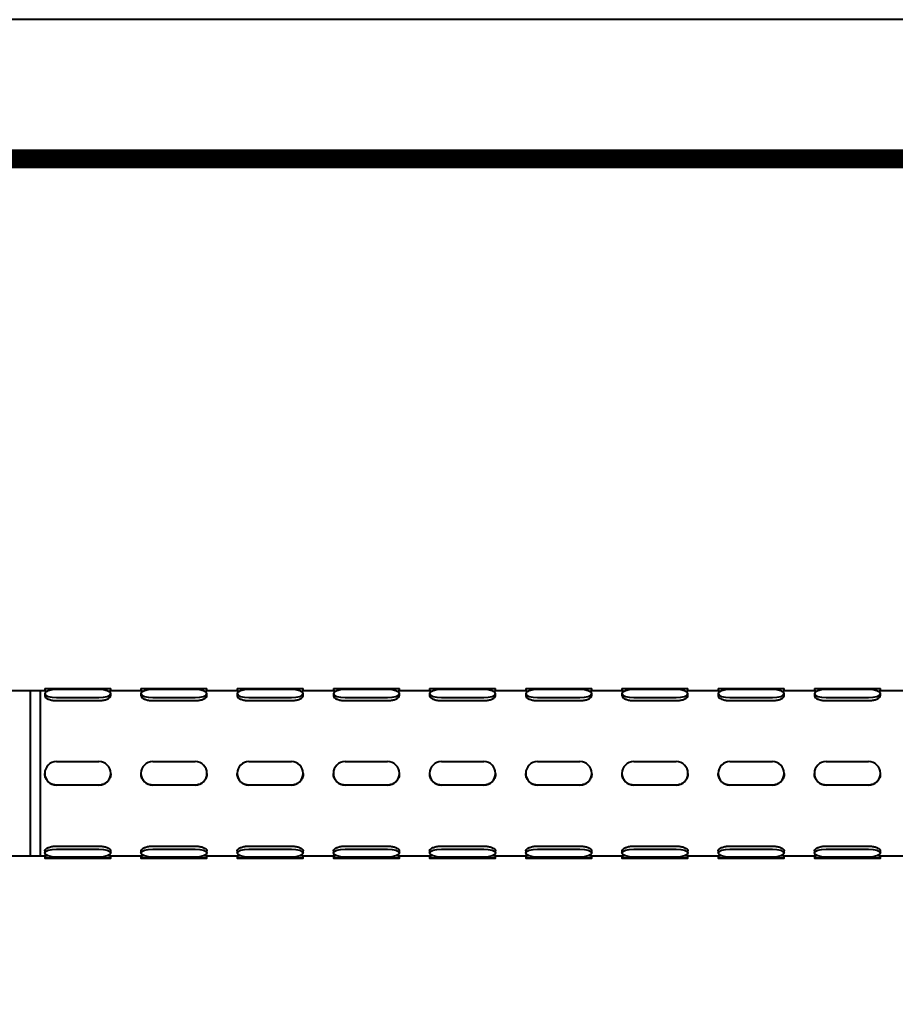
# Model space of a CAD drawing. Extents: x 0 to 2043, y 0 to 1272.
# Drawn here: x 598 to 783.8, y 1065 to 1272 of the extents above; entities that cross this region are included whole.
import ezdxf

# ---------------------------------------------------------------- set-up
doc = ezdxf.new("R2010")
doc.units = 0
doc.header["$LTSCALE"] = 10
doc.header["$MEASUREMENT"] = 0
doc.header["$PDMODE"] = 3
doc.header["$PDSIZE"] = -10
doc.layers.get('0').update_dxf_attribs({"linetype": 'CONTINUOUS'})
doc.layers.get('DEFPOINTS').update_dxf_attribs({"linetype": 'CONTINUOUS'})
doc.styles.add('Daelim Dimension', font='')
doc.styles.get('Daelim Dimension').set_extended_font_data('나눔고딕')
doc.dimstyles.new('DEFAULT', dxfattribs={"dimscale": 2, "dimtxt": 2, "dimasz": 2, "dimexe": 0, "dimexo": 2, "dimgap": 1, "dimtad": 1, "dimdec": 0, "dimzin": 9, "dimdsep": 46, "dimtxsty": 'Daelim Dimension', "dimcen": 0.5, "dimclrd": 5, "dimclre": 5, "dimclrt": 256, "dimadec": 1, "dimazin": 0, "dimtfac": 1, "dimtdec": 0, "dimtix": 1, "dimtmove": 0, "dimatfit": 3, "dimfxl": 1, "dimtolj": 1, "dimtzin": 1, "dimlwd": 9, "dimlwe": 9, "dimarcsym": 0})

# ---------------------------------------------------------------- blocks, each defined once
blk = doc.blocks.new('*D13')
at = {"color": 5, "linetype": 'ByBlock', "lineweight": 9, "ltscale": 0.5, "transparency": 16777216}
for p, q in [((1430.47, 1133.97), (1430.47, 1120.71)), ((1707.92, 1133.97), (1707.92, 1120.71)), ((1434.47, 1120.71), (1703.92, 1120.71))]:
    blk.add_line(p, q, dxfattribs=at)
at = {"color": 5, "lineweight": 9, "transparency": 16777216}
for p, q in [((304.4, 878.45), (304.4, 964.57)), ((308.4, 964.57), (557.4, 964.57)), ((561.4, 882.01), (561.4, 964.57))]:
    blk.add_line(p, q, dxfattribs=at)
at = {"color": 5, "ltscale": 0.5, "transparency": 16777216}
for points in [[(1434.47, 1121.38), (1434.47, 1120.05), (1430.47, 1120.71)], [(1703.92, 1121.38), (1703.92, 1120.05), (1707.92, 1120.71)]]:
    blk.add_solid(points, dxfattribs=at)
at = {"color": 5, "transparency": 16777216}
for points in [[(308.4, 965.24), (308.4, 963.9), (304.4, 964.57)], [(557.4, 965.24), (557.4, 963.9), (561.4, 964.57)]]:
    blk.add_solid(points, dxfattribs=at)
at = {"layer": 'DEFPOINTS', "color": 0, "ltscale": 0.5, "transparency": 16777216}
for p in [(1430.47, 1137.97), (1707.92, 1137.97), (1707.92, 1120.71)]:
    blk.add_point(p, dxfattribs=at)
at = {"layer": 'DEFPOINTS', "color": 0, "transparency": 16777216}
for p in [(561.4, 964.57), (561.4, 878.01), (304.4, 874.45)]:
    blk.add_point(p, dxfattribs=at)
at = {"ltscale": 0.5, "transparency": 16777216, "insert": (1569.19, 1124.99), "char_height": 4, "attachment_point": 5, "style": 'Daelim Dimension'}
blk.add_mtext('\\A1;277.4', dxfattribs=at)
at = {"color": 7, "transparency": 16777216, "insert": (432.9, 977.46), "char_height": 20, "attachment_point": 5, "style": 'Daelim Dimension'}
blk.add_mtext('\\A1;257', dxfattribs=at)

msp = doc.modelspace()

# ---------------------------------------------------------------- linework, layer by layer
at = {"color": 7, "linetype": 'Continuous', "lineweight": 25}
for p, q in [((603.4, 1130.15), (603.4, 1129.64)), ((605.9, 1130.15), (614.9, 1130.15)), ((617.4, 1129.64), (617.4, 1130.15)), ((623.8, 1130.15), (623.8, 1129.64)), ((626.3, 1130.15), (635.3, 1130.15)), ((637.8, 1129.64), (637.8, 1130.15)), ((644.2, 1130.15), (644.2, 1129.64)), ((646.7, 1130.15), (655.7, 1130.15)), ((658.2, 1129.64), (658.2, 1130.15)), ((664.6, 1130.15), (664.6, 1129.64)), ((667.1, 1130.15), (676.1, 1130.15)), ((678.6, 1129.64), (678.6, 1130.15)), ((685, 1130.15), (685, 1129.64)), ((687.5, 1130.15), (696.5, 1130.15)), ((699, 1129.64), (699, 1130.15)), ((705.4, 1130.15), (705.4, 1129.64)), ((707.9, 1130.15), (716.9, 1130.15)), ((719.4, 1129.64), (719.4, 1130.15)), ((725.8, 1130.15), (725.8, 1129.64)), ((728.3, 1130.15), (737.3, 1130.15)), ((739.8, 1129.64), (739.8, 1130.15)), ((746.2, 1130.15), (746.2, 1129.64)), ((748.7, 1130.15), (757.7, 1130.15)), ((760.2, 1129.64), (760.2, 1130.15)), ((766.6, 1130.15), (766.6, 1129.64)), ((769.1, 1130.15), (778.1, 1130.15)), ((780.6, 1129.64), (780.6, 1130.15)), ((600.4, 1129.65), (561.4, 1129.65)), ((602.4, 1129.65), (600.4, 1129.65)), ((600.4, 1094.65), (600.4, 1129.65)), ((603.43, 1129.65), (602.4, 1129.65)), ((602.4, 1129.65), (602.4, 1094.65)), ((603.4, 1129.06), (603.4, 1128.59)), ((614.9, 1129.92), (605.9, 1129.92)), ((605.9, 1128.21), (614.9, 1128.21)), ((623.83, 1129.65), (617.37, 1129.65)), ((617.4, 1128.59), (617.4, 1129.06)), ((623.8, 1129.06), (623.8, 1128.59)), ((635.3, 1129.92), (626.3, 1129.92)), ((626.3, 1128.21), (635.3, 1128.21)), ((644.23, 1129.65), (637.77, 1129.65)), ((637.8, 1128.59), (637.8, 1129.06)), ((644.2, 1129.06), (644.2, 1128.59)), ((655.7, 1129.92), (646.7, 1129.92)), ((646.7, 1128.21), (655.7, 1128.21)), ((664.63, 1129.65), (658.17, 1129.65)), ((658.2, 1128.59), (658.2, 1129.06)), ((664.6, 1129.06), (664.6, 1128.59)), ((676.1, 1129.92), (667.1, 1129.92)), ((667.1, 1128.21), (676.1, 1128.21)), ((685.03, 1129.65), (678.57, 1129.65)), ((678.6, 1128.59), (678.6, 1129.06)), ((685, 1129.06), (685, 1128.59)), ((696.5, 1129.92), (687.5, 1129.92)), ((687.5, 1128.21), (696.5, 1128.21)), ((705.43, 1129.65), (698.97, 1129.65)), ((699, 1128.59), (699, 1129.06)), ((705.4, 1129.06), (705.4, 1128.59)), ((716.9, 1129.92), (707.9, 1129.92)), ((707.9, 1128.21), (716.9, 1128.21)), ((725.83, 1129.65), (719.37, 1129.65)), ((719.4, 1128.59), (719.4, 1129.06)), ((725.8, 1129.06), (725.8, 1128.59)), ((737.3, 1129.92), (728.3, 1129.92)), ((728.3, 1128.21), (737.3, 1128.21)), ((746.23, 1129.65), (739.77, 1129.65)), ((739.8, 1128.59), (739.8, 1129.06)), ((746.2, 1129.06), (746.2, 1128.59)), ((757.7, 1129.92), (748.7, 1129.92)), ((748.7, 1128.21), (757.7, 1128.21)), ((766.63, 1129.65), (760.17, 1129.65)), ((760.2, 1128.59), (760.2, 1129.06)), ((766.6, 1129.06), (766.6, 1128.59)), ((778.1, 1129.92), (769.1, 1129.92)), ((769.1, 1128.21), (778.1, 1128.21)), ((787.03, 1129.65), (780.57, 1129.65)), ((780.6, 1128.59), (780.6, 1129.06)), ((605.9, 1127.57), (614.9, 1127.57)), ((626.3, 1127.57), (635.3, 1127.57)), ((646.7, 1127.57), (655.7, 1127.57)), ((667.1, 1127.57), (676.1, 1127.57)), ((687.5, 1127.57), (696.5, 1127.57)), ((707.9, 1127.57), (716.9, 1127.57)), ((728.3, 1127.57), (737.3, 1127.57)), ((748.7, 1127.57), (757.7, 1127.57)), ((769.1, 1127.57), (778.1, 1127.57)), ((605.9, 1114.65), (614.9, 1114.65)), ((626.3, 1114.65), (635.3, 1114.65)), ((646.7, 1114.65), (655.7, 1114.65)), ((667.1, 1114.65), (676.1, 1114.65)), ((687.5, 1114.65), (696.5, 1114.65)), ((707.9, 1114.65), (716.9, 1114.65)), ((728.3, 1114.65), (737.3, 1114.65)), ((748.7, 1114.65), (757.7, 1114.65)), ((769.1, 1114.65), (778.1, 1114.65)), ((603.4, 1112.15), (603.4, 1112.15)), ((617.4, 1112.15), (617.4, 1112.15)), ((623.8, 1112.15), (623.8, 1112.15)), ((637.8, 1112.15), (637.8, 1112.15)), ((644.2, 1112.15), (644.2, 1112.15)), ((658.2, 1112.15), (658.2, 1112.15)), ((664.6, 1112.15), (664.6, 1112.15)), ((678.6, 1112.15), (678.6, 1112.15)), ((685, 1112.15), (685, 1112.15)), ((699, 1112.15), (699, 1112.15)), ((705.4, 1112.15), (705.4, 1112.15)), ((719.4, 1112.15), (719.4, 1112.15)), ((725.8, 1112.15), (725.8, 1112.15)), ((739.8, 1112.15), (739.8, 1112.15)), ((746.2, 1112.15), (746.2, 1112.15)), ((760.2, 1112.15), (760.2, 1112.15)), ((766.6, 1112.15), (766.6, 1112.15)), ((780.6, 1112.15), (780.6, 1112.15)), ((614.9, 1109.65), (605.9, 1109.65)), ((614.9, 1109.65), (605.9, 1109.65)), ((635.3, 1109.65), (626.3, 1109.65)), ((635.3, 1109.65), (626.3, 1109.65)), ((655.7, 1109.65), (646.7, 1109.65)), ((655.7, 1109.65), (646.7, 1109.65)), ((676.1, 1109.65), (667.1, 1109.65)), ((676.1, 1109.65), (667.1, 1109.65)), ((696.5, 1109.65), (687.5, 1109.65)), ((696.5, 1109.65), (687.5, 1109.65)), ((716.9, 1109.65), (707.9, 1109.65)), ((716.9, 1109.65), (707.9, 1109.65)), ((737.3, 1109.65), (728.3, 1109.65)), ((737.3, 1109.65), (728.3, 1109.65)), ((757.7, 1109.65), (748.7, 1109.65)), ((757.7, 1109.65), (748.7, 1109.65)), ((778.1, 1109.65), (769.1, 1109.65)), ((778.1, 1109.65), (769.1, 1109.65)), ((603.4, 1095.71), (603.4, 1095.23)), ((605.9, 1096.73), (614.9, 1096.73)), ((605.9, 1096.09), (614.9, 1096.09)), ((617.4, 1095.23), (617.4, 1095.71)), ((623.8, 1095.71), (623.8, 1095.23)), ((626.3, 1096.73), (635.3, 1096.73)), ((626.3, 1096.09), (635.3, 1096.09)), ((637.8, 1095.23), (637.8, 1095.71)), ((644.2, 1095.71), (644.2, 1095.23)), ((646.7, 1096.73), (655.7, 1096.73)), ((646.7, 1096.09), (655.7, 1096.09)), ((658.2, 1095.23), (658.2, 1095.71)), ((664.6, 1095.71), (664.6, 1095.23)), ((667.1, 1096.73), (676.1, 1096.73)), ((667.1, 1096.09), (676.1, 1096.09)), ((678.6, 1095.23), (678.6, 1095.71)), ((685, 1095.71), (685, 1095.23)), ((687.5, 1096.73), (696.5, 1096.73)), ((687.5, 1096.09), (696.5, 1096.09)), ((699, 1095.23), (699, 1095.71)), ((705.4, 1095.71), (705.4, 1095.23)), ((707.9, 1096.73), (716.9, 1096.73)), ((707.9, 1096.09), (716.9, 1096.09)), ((719.4, 1095.23), (719.4, 1095.71)), ((725.8, 1095.71), (725.8, 1095.23)), ((728.3, 1096.73), (737.3, 1096.73)), ((728.3, 1096.09), (737.3, 1096.09)), ((739.8, 1095.23), (739.8, 1095.71)), ((746.2, 1095.71), (746.2, 1095.23)), ((748.7, 1096.73), (757.7, 1096.73)), ((748.7, 1096.09), (757.7, 1096.09)), ((760.2, 1095.23), (760.2, 1095.71)), ((766.6, 1095.71), (766.6, 1095.23)), ((769.1, 1096.73), (778.1, 1096.73)), ((769.1, 1096.09), (778.1, 1096.09)), ((780.6, 1095.23), (780.6, 1095.71)), ((561.4, 1094.65), (600.4, 1094.65)), ((600.4, 1094.65), (602.4, 1094.65)), ((602.4, 1094.65), (603.43, 1094.65)), ((603.4, 1094.65), (603.4, 1094.15)), ((614.9, 1094.38), (605.9, 1094.38)), ((605.9, 1094.15), (614.9, 1094.15)), ((614.9, 1094.15), (605.9, 1094.15)), ((617.37, 1094.65), (623.83, 1094.65)), ((617.4, 1094.15), (617.4, 1094.65)), ((623.8, 1094.65), (623.8, 1094.15)), ((635.3, 1094.38), (626.3, 1094.38)), ((626.3, 1094.15), (635.3, 1094.15)), ((635.3, 1094.15), (626.3, 1094.15)), ((637.77, 1094.65), (644.23, 1094.65)), ((637.8, 1094.15), (637.8, 1094.65)), ((644.2, 1094.65), (644.2, 1094.15)), ((655.7, 1094.38), (646.7, 1094.38)), ((646.7, 1094.15), (655.7, 1094.15)), ((655.7, 1094.15), (646.7, 1094.15)), ((658.17, 1094.65), (664.63, 1094.65)), ((658.2, 1094.15), (658.2, 1094.65)), ((664.6, 1094.65), (664.6, 1094.15)), ((676.1, 1094.38), (667.1, 1094.38)), ((667.1, 1094.15), (676.1, 1094.15)), ((676.1, 1094.15), (667.1, 1094.15)), ((678.57, 1094.65), (685.03, 1094.65)), ((678.6, 1094.15), (678.6, 1094.65)), ((685, 1094.65), (685, 1094.15)), ((696.5, 1094.38), (687.5, 1094.38)), ((687.5, 1094.15), (696.5, 1094.15)), ((696.5, 1094.15), (687.5, 1094.15)), ((698.97, 1094.65), (705.43, 1094.65)), ((699, 1094.15), (699, 1094.65)), ((705.4, 1094.65), (705.4, 1094.15)), ((716.9, 1094.38), (707.9, 1094.38)), ((707.9, 1094.15), (716.9, 1094.15)), ((716.9, 1094.15), (707.9, 1094.15)), ((719.37, 1094.65), (725.83, 1094.65)), ((719.4, 1094.15), (719.4, 1094.65)), ((725.8, 1094.65), (725.8, 1094.15)), ((737.3, 1094.38), (728.3, 1094.38)), ((728.3, 1094.15), (737.3, 1094.15)), ((737.3, 1094.15), (728.3, 1094.15)), ((739.77, 1094.65), (746.23, 1094.65)), ((739.8, 1094.15), (739.8, 1094.65)), ((746.2, 1094.65), (746.2, 1094.15)), ((757.7, 1094.38), (748.7, 1094.38)), ((748.7, 1094.15), (757.7, 1094.15)), ((757.7, 1094.15), (748.7, 1094.15)), ((760.17, 1094.65), (766.63, 1094.65)), ((760.2, 1094.15), (760.2, 1094.65)), ((766.6, 1094.65), (766.6, 1094.15)), ((778.1, 1094.38), (769.1, 1094.38)), ((769.1, 1094.15), (778.1, 1094.15)), ((778.1, 1094.15), (769.1, 1094.15)), ((780.57, 1094.65), (787.03, 1094.65)), ((780.6, 1094.15), (780.6, 1094.65))]:
    msp.add_line(p, q, dxfattribs=at)
at = {"ltscale": 0.5}
msp.add_lwpolyline([(0, 0), (1736, 0), (1736, 1272), (0, 1272)], close=True, dxfattribs=at)
at = {"color": 5, "linetype": 'ByBlock', "lineweight": 200, "const_width": 4}
msp.add_lwpolyline([(27.92, 54.47), (1707.92, 54.47), (1707.92, 1242.47), (27.92, 1242.47)], close=True, dxfattribs=at)
at = {"color": 7, "linetype": 'Continuous', "lineweight": 25, "flags": 128}
for points in [[(603.4, 1130.15), (603.59, 1130.15), (604.14, 1130.15), (604.95, 1130.15), (605.9, 1130.15)], [(614.9, 1130.15), (615.86, 1130.15), (616.67, 1130.15), (617.21, 1130.15), (617.4, 1130.15)], [(623.8, 1130.15), (623.99, 1130.15), (624.54, 1130.15), (625.35, 1130.15), (626.3, 1130.15)], [(635.3, 1130.15), (636.26, 1130.15), (637.07, 1130.15), (637.61, 1130.15), (637.8, 1130.15)], [(644.2, 1130.15), (644.39, 1130.15), (644.94, 1130.15), (645.75, 1130.15), (646.7, 1130.15)], [(655.7, 1130.15), (656.66, 1130.15), (657.47, 1130.15), (658.01, 1130.15), (658.2, 1130.15)], [(664.6, 1130.15), (664.79, 1130.15), (665.34, 1130.15), (666.15, 1130.15), (667.1, 1130.15)], [(676.1, 1130.15), (677.06, 1130.15), (677.87, 1130.15), (678.41, 1130.15), (678.6, 1130.15)], [(685, 1130.15), (685.19, 1130.15), (685.74, 1130.15), (686.55, 1130.15), (687.5, 1130.15)], [(696.5, 1130.15), (697.46, 1130.15), (698.27, 1130.15), (698.81, 1130.15), (699, 1130.15)], [(705.4, 1130.15), (705.59, 1130.15), (706.14, 1130.15), (706.95, 1130.15), (707.9, 1130.15)], [(716.9, 1130.15), (717.86, 1130.15), (718.67, 1130.15), (719.21, 1130.15), (719.4, 1130.15)], [(725.8, 1130.15), (725.99, 1130.15), (726.54, 1130.15), (727.35, 1130.15), (728.3, 1130.15)], [(737.3, 1130.15), (738.26, 1130.15), (739.07, 1130.15), (739.61, 1130.15), (739.8, 1130.15)], [(746.2, 1130.15), (746.39, 1130.15), (746.94, 1130.15), (747.75, 1130.15), (748.7, 1130.15)], [(757.7, 1130.15), (758.66, 1130.15), (759.47, 1130.15), (760.01, 1130.15), (760.2, 1130.15)], [(766.6, 1130.15), (766.79, 1130.15), (767.34, 1130.15), (768.15, 1130.15), (769.1, 1130.15)], [(778.1, 1130.15), (779.06, 1130.15), (779.87, 1130.15), (780.41, 1130.15), (780.6, 1130.15)], [(605.9, 1129.92), (604.95, 1129.85), (604.14, 1129.67), (603.59, 1129.39), (603.4, 1129.06), (603.59, 1128.74), (604.14, 1128.46), (604.95, 1128.27), (605.9, 1128.21)], [(614.9, 1128.21), (615.86, 1128.27), (616.67, 1128.46), (617.21, 1128.74), (617.4, 1129.06), (617.21, 1129.39), (616.67, 1129.67), (615.86, 1129.85), (614.9, 1129.92)], [(626.3, 1129.92), (625.35, 1129.85), (624.54, 1129.67), (623.99, 1129.39), (623.8, 1129.06), (623.99, 1128.74), (624.54, 1128.46), (625.35, 1128.27), (626.3, 1128.21)], [(635.3, 1128.21), (636.26, 1128.27), (637.07, 1128.46), (637.61, 1128.74), (637.8, 1129.06), (637.61, 1129.39), (637.07, 1129.67), (636.26, 1129.85), (635.3, 1129.92)], [(646.7, 1129.92), (645.75, 1129.85), (644.94, 1129.67), (644.39, 1129.39), (644.2, 1129.06), (644.39, 1128.74), (644.94, 1128.46), (645.75, 1128.27), (646.7, 1128.21)], [(655.7, 1128.21), (656.66, 1128.27), (657.47, 1128.46), (658.01, 1128.74), (658.2, 1129.06), (658.01, 1129.39), (657.47, 1129.67), (656.66, 1129.85), (655.7, 1129.92)], [(667.1, 1129.92), (666.15, 1129.85), (665.34, 1129.67), (664.79, 1129.39), (664.6, 1129.06), (664.79, 1128.74), (665.34, 1128.46), (666.15, 1128.27), (667.1, 1128.21)], [(676.1, 1128.21), (677.06, 1128.27), (677.87, 1128.46), (678.41, 1128.74), (678.6, 1129.06), (678.41, 1129.39), (677.87, 1129.67), (677.06, 1129.85), (676.1, 1129.92)], [(687.5, 1129.92), (686.55, 1129.85), (685.74, 1129.67), (685.19, 1129.39), (685, 1129.06), (685.19, 1128.74), (685.74, 1128.46), (686.55, 1128.27), (687.5, 1128.21)], [(696.5, 1128.21), (697.46, 1128.27), (698.27, 1128.46), (698.81, 1128.74), (699, 1129.06), (698.81, 1129.39), (698.27, 1129.67), (697.46, 1129.85), (696.5, 1129.92)], [(707.9, 1129.92), (706.95, 1129.85), (706.14, 1129.67), (705.59, 1129.39), (705.4, 1129.06), (705.59, 1128.74), (706.14, 1128.46), (706.95, 1128.27), (707.9, 1128.21)], [(716.9, 1128.21), (717.86, 1128.27), (718.67, 1128.46), (719.21, 1128.74), (719.4, 1129.06), (719.21, 1129.39), (718.67, 1129.67), (717.86, 1129.85), (716.9, 1129.92)], [(728.3, 1129.92), (727.35, 1129.85), (726.54, 1129.67), (725.99, 1129.39), (725.8, 1129.06), (725.99, 1128.74), (726.54, 1128.46), (727.35, 1128.27), (728.3, 1128.21)], [(737.3, 1128.21), (738.26, 1128.27), (739.07, 1128.46), (739.61, 1128.74), (739.8, 1129.06), (739.61, 1129.39), (739.07, 1129.67), (738.26, 1129.85), (737.3, 1129.92)], [(748.7, 1129.92), (747.75, 1129.85), (746.94, 1129.67), (746.39, 1129.39), (746.2, 1129.06), (746.39, 1128.74), (746.94, 1128.46), (747.75, 1128.27), (748.7, 1128.21)], [(757.7, 1128.21), (758.66, 1128.27), (759.47, 1128.46), (760.01, 1128.74), (760.2, 1129.06), (760.01, 1129.39), (759.47, 1129.67), (758.66, 1129.85), (757.7, 1129.92)], [(769.1, 1129.92), (768.15, 1129.85), (767.34, 1129.67), (766.79, 1129.39), (766.6, 1129.06), (766.79, 1128.74), (767.34, 1128.46), (768.15, 1128.27), (769.1, 1128.21)], [(778.1, 1128.21), (779.06, 1128.27), (779.87, 1128.46), (780.41, 1128.74), (780.6, 1129.06), (780.41, 1129.39), (779.87, 1129.67), (779.06, 1129.85), (778.1, 1129.92)], [(605.9, 1094.38), (604.95, 1094.44), (604.14, 1094.63), (603.59, 1094.91), (603.4, 1095.23), (603.59, 1095.56), (604.14, 1095.84), (604.95, 1096.02), (605.9, 1096.09)], [(614.9, 1096.09), (615.86, 1096.02), (616.67, 1095.84), (617.21, 1095.56), (617.4, 1095.23), (617.21, 1094.91), (616.67, 1094.63), (615.86, 1094.44), (614.9, 1094.38)], [(626.3, 1094.38), (625.35, 1094.44), (624.54, 1094.63), (623.99, 1094.91), (623.8, 1095.23), (623.99, 1095.56), (624.54, 1095.84), (625.35, 1096.02), (626.3, 1096.09)], [(635.3, 1096.09), (636.26, 1096.02), (637.07, 1095.84), (637.61, 1095.56), (637.8, 1095.23), (637.61, 1094.91), (637.07, 1094.63), (636.26, 1094.44), (635.3, 1094.38)], [(646.7, 1094.38), (645.75, 1094.44), (644.94, 1094.63), (644.39, 1094.91), (644.2, 1095.23), (644.39, 1095.56), (644.94, 1095.84), (645.75, 1096.02), (646.7, 1096.09)], [(655.7, 1096.09), (656.66, 1096.02), (657.47, 1095.84), (658.01, 1095.56), (658.2, 1095.23), (658.01, 1094.91), (657.47, 1094.63), (656.66, 1094.44), (655.7, 1094.38)], [(667.1, 1094.38), (666.15, 1094.44), (665.34, 1094.63), (664.79, 1094.91), (664.6, 1095.23), (664.79, 1095.56), (665.34, 1095.84), (666.15, 1096.02), (667.1, 1096.09)], [(676.1, 1096.09), (677.06, 1096.02), (677.87, 1095.84), (678.41, 1095.56), (678.6, 1095.23), (678.41, 1094.91), (677.87, 1094.63), (677.06, 1094.44), (676.1, 1094.38)], [(687.5, 1094.38), (686.55, 1094.44), (685.74, 1094.63), (685.19, 1094.91), (685, 1095.23), (685.19, 1095.56), (685.74, 1095.84), (686.55, 1096.02), (687.5, 1096.09)], [(696.5, 1096.09), (697.46, 1096.02), (698.27, 1095.84), (698.81, 1095.56), (699, 1095.23), (698.81, 1094.91), (698.27, 1094.63), (697.46, 1094.44), (696.5, 1094.38)], [(707.9, 1094.38), (706.95, 1094.44), (706.14, 1094.63), (705.59, 1094.91), (705.4, 1095.23), (705.59, 1095.56), (706.14, 1095.84), (706.95, 1096.02), (707.9, 1096.09)], [(716.9, 1096.09), (717.86, 1096.02), (718.67, 1095.84), (719.21, 1095.56), (719.4, 1095.23), (719.21, 1094.91), (718.67, 1094.63), (717.86, 1094.44), (716.9, 1094.38)], [(728.3, 1094.38), (727.35, 1094.44), (726.54, 1094.63), (725.99, 1094.91), (725.8, 1095.23), (725.99, 1095.56), (726.54, 1095.84), (727.35, 1096.02), (728.3, 1096.09)], [(737.3, 1096.09), (738.26, 1096.02), (739.07, 1095.84), (739.61, 1095.56), (739.8, 1095.23), (739.61, 1094.91), (739.07, 1094.63), (738.26, 1094.44), (737.3, 1094.38)], [(748.7, 1094.38), (747.75, 1094.44), (746.94, 1094.63), (746.39, 1094.91), (746.2, 1095.23), (746.39, 1095.56), (746.94, 1095.84), (747.75, 1096.02), (748.7, 1096.09)], [(757.7, 1096.09), (758.66, 1096.02), (759.47, 1095.84), (760.01, 1095.56), (760.2, 1095.23), (760.01, 1094.91), (759.47, 1094.63), (758.66, 1094.44), (757.7, 1094.38)], [(769.1, 1094.38), (768.15, 1094.44), (767.34, 1094.63), (766.79, 1094.91), (766.6, 1095.23), (766.79, 1095.56), (767.34, 1095.84), (768.15, 1096.02), (769.1, 1096.09)], [(778.1, 1096.09), (779.06, 1096.02), (779.87, 1095.84), (780.41, 1095.56), (780.6, 1095.23), (780.41, 1094.91), (779.87, 1094.63), (779.06, 1094.44), (778.1, 1094.38)], [(605.9, 1094.15), (604.95, 1094.15), (604.14, 1094.15), (603.59, 1094.15), (603.4, 1094.15), (603.59, 1094.15), (604.14, 1094.15), (604.95, 1094.15), (605.9, 1094.15)], [(614.9, 1094.15), (615.86, 1094.15), (616.67, 1094.15), (617.21, 1094.15), (617.4, 1094.15), (617.21, 1094.15), (616.67, 1094.15), (615.86, 1094.15), (614.9, 1094.15)], [(626.3, 1094.15), (625.35, 1094.15), (624.54, 1094.15), (623.99, 1094.15), (623.8, 1094.15), (623.99, 1094.15), (624.54, 1094.15), (625.35, 1094.15), (626.3, 1094.15)], [(635.3, 1094.15), (636.26, 1094.15), (637.07, 1094.15), (637.61, 1094.15), (637.8, 1094.15), (637.61, 1094.15), (637.07, 1094.15), (636.26, 1094.15), (635.3, 1094.15)], [(646.7, 1094.15), (645.75, 1094.15), (644.94, 1094.15), (644.39, 1094.15), (644.2, 1094.15), (644.39, 1094.15), (644.94, 1094.15), (645.75, 1094.15), (646.7, 1094.15)], [(655.7, 1094.15), (656.66, 1094.15), (657.47, 1094.15), (658.01, 1094.15), (658.2, 1094.15), (658.01, 1094.15), (657.47, 1094.15), (656.66, 1094.15), (655.7, 1094.15)], [(667.1, 1094.15), (666.15, 1094.15), (665.34, 1094.15), (664.79, 1094.15), (664.6, 1094.15), (664.79, 1094.15), (665.34, 1094.15), (666.15, 1094.15), (667.1, 1094.15)], [(676.1, 1094.15), (677.06, 1094.15), (677.87, 1094.15), (678.41, 1094.15), (678.6, 1094.15), (678.41, 1094.15), (677.87, 1094.15), (677.06, 1094.15), (676.1, 1094.15)], [(687.5, 1094.15), (686.55, 1094.15), (685.74, 1094.15), (685.19, 1094.15), (685, 1094.15), (685.19, 1094.15), (685.74, 1094.15), (686.55, 1094.15), (687.5, 1094.15)], [(696.5, 1094.15), (697.46, 1094.15), (698.27, 1094.15), (698.81, 1094.15), (699, 1094.15), (698.81, 1094.15), (698.27, 1094.15), (697.46, 1094.15), (696.5, 1094.15)], [(707.9, 1094.15), (706.95, 1094.15), (706.14, 1094.15), (705.59, 1094.15), (705.4, 1094.15), (705.59, 1094.15), (706.14, 1094.15), (706.95, 1094.15), (707.9, 1094.15)], [(716.9, 1094.15), (717.86, 1094.15), (718.67, 1094.15), (719.21, 1094.15), (719.4, 1094.15), (719.21, 1094.15), (718.67, 1094.15), (717.86, 1094.15), (716.9, 1094.15)], [(728.3, 1094.15), (727.35, 1094.15), (726.54, 1094.15), (725.99, 1094.15), (725.8, 1094.15), (725.99, 1094.15), (726.54, 1094.15), (727.35, 1094.15), (728.3, 1094.15)], [(737.3, 1094.15), (738.26, 1094.15), (739.07, 1094.15), (739.61, 1094.15), (739.8, 1094.15), (739.61, 1094.15), (739.07, 1094.15), (738.26, 1094.15), (737.3, 1094.15)], [(748.7, 1094.15), (747.75, 1094.15), (746.94, 1094.15), (746.39, 1094.15), (746.2, 1094.15), (746.39, 1094.15), (746.94, 1094.15), (747.75, 1094.15), (748.7, 1094.15)], [(757.7, 1094.15), (758.66, 1094.15), (759.47, 1094.15), (760.01, 1094.15), (760.2, 1094.15), (760.01, 1094.15), (759.47, 1094.15), (758.66, 1094.15), (757.7, 1094.15)], [(769.1, 1094.15), (768.15, 1094.15), (767.34, 1094.15), (766.79, 1094.15), (766.6, 1094.15), (766.79, 1094.15), (767.34, 1094.15), (768.15, 1094.15), (769.1, 1094.15)], [(778.1, 1094.15), (779.06, 1094.15), (779.87, 1094.15), (780.41, 1094.15), (780.6, 1094.15), (780.41, 1094.15), (779.87, 1094.15), (779.06, 1094.15), (778.1, 1094.15)]]:
    msp.add_lwpolyline(points, dxfattribs=at)
at = {"color": 7, "linetype": 'Continuous', "lineweight": 25}
for centre, start, end in [((605.9, 1112.15), 90, 270), ((614.9, 1112.15), 270, 90), ((626.3, 1112.15), 90, 270), ((635.3, 1112.15), 270, 90), ((646.7, 1112.15), 90, 270), ((655.7, 1112.15), 270, 90), ((667.1, 1112.15), 90, 270), ((676.1, 1112.15), 270, 90), ((687.5, 1112.15), 90, 270), ((696.5, 1112.15), 270, 90), ((707.9, 1112.15), 90, 270), ((716.9, 1112.15), 270, 90), ((728.3, 1112.15), 90, 270), ((737.3, 1112.15), 270, 90), ((748.7, 1112.15), 90, 270), ((757.7, 1112.15), 270, 90), ((769.1, 1112.15), 90, 270), ((778.1, 1112.15), 270, 90)]:
    msp.add_arc(centre, 2.5, start, end, dxfattribs=at)
for points, knots in [([(603.43, 1129.64), (603.43, 1129.64), (603.39, 1129.65), (603.57, 1129.62), (603.85, 1129.59), (603.96, 1129.58)], [0, 0, 0, 0, 0.165907, 0.669943, 1, 1, 1, 1]), ([(603.43, 1128.59), (603.43, 1128.56), (603.39, 1128.44), (603.62, 1128.19), (604.09, 1127.9), (604.79, 1127.67), (605.43, 1127.58), (605.81, 1127.57), (605.9, 1127.57)], [0, 0, 0, 0, 0.070496, 0.28295, 0.496154, 0.711255, 0.926476, 1, 1, 1, 1]), ([(614.9, 1127.57), (615.18, 1127.58), (615.74, 1127.61), (616.49, 1127.81), (617.05, 1128.08), (617.37, 1128.36), (617.37, 1128.52), (617.37, 1128.59)], [0, 0, 0, 0, 0.213248, 0.426444, 0.641012, 0.856495, 1, 1, 1, 1]), ([(616.84, 1129.58), (616.9, 1129.58), (617.16, 1129.61), (617.37, 1129.64), (617.37, 1129.64), (617.37, 1129.64)], [0, 0, 0, 0, 0.16063, 0.666523, 1, 1, 1, 1]), ([(623.83, 1129.64), (623.83, 1129.64), (623.79, 1129.65), (623.97, 1129.62), (624.25, 1129.59), (624.36, 1129.58)], [0, 0, 0, 0, 0.165907, 0.669943, 1, 1, 1, 1]), ([(623.83, 1128.59), (623.83, 1128.56), (623.79, 1128.44), (624.02, 1128.19), (624.49, 1127.9), (625.19, 1127.67), (625.83, 1127.58), (626.21, 1127.57), (626.3, 1127.57)], [0, 0, 0, 0, 0.070496, 0.28295, 0.496154, 0.711255, 0.926476, 1, 1, 1, 1]), ([(635.3, 1127.57), (635.58, 1127.58), (636.14, 1127.61), (636.89, 1127.81), (637.45, 1128.08), (637.77, 1128.36), (637.77, 1128.52), (637.77, 1128.59)], [0, 0, 0, 0, 0.213248, 0.426444, 0.641012, 0.856495, 1, 1, 1, 1]), ([(637.24, 1129.58), (637.3, 1129.58), (637.56, 1129.61), (637.77, 1129.64), (637.77, 1129.64), (637.77, 1129.64)], [0, 0, 0, 0, 0.16063, 0.666523, 1, 1, 1, 1]), ([(644.23, 1129.64), (644.23, 1129.64), (644.19, 1129.65), (644.37, 1129.62), (644.65, 1129.59), (644.76, 1129.58)], [0, 0, 0, 0, 0.165907, 0.669943, 1, 1, 1, 1]), ([(644.23, 1128.59), (644.23, 1128.56), (644.19, 1128.44), (644.42, 1128.19), (644.89, 1127.9), (645.59, 1127.67), (646.23, 1127.58), (646.61, 1127.57), (646.7, 1127.57)], [0, 0, 0, 0, 0.070496, 0.28295, 0.496154, 0.711255, 0.926476, 1, 1, 1, 1]), ([(655.7, 1127.57), (655.98, 1127.58), (656.54, 1127.61), (657.29, 1127.81), (657.85, 1128.08), (658.17, 1128.36), (658.17, 1128.52), (658.17, 1128.59)], [0, 0, 0, 0, 0.213248, 0.426444, 0.641012, 0.856495, 1, 1, 1, 1]), ([(657.64, 1129.58), (657.7, 1129.58), (657.96, 1129.61), (658.17, 1129.64), (658.17, 1129.64), (658.17, 1129.64)], [0, 0, 0, 0, 0.16063, 0.666523, 1, 1, 1, 1]), ([(664.63, 1129.64), (664.63, 1129.64), (664.59, 1129.65), (664.77, 1129.62), (665.05, 1129.59), (665.16, 1129.58)], [0, 0, 0, 0, 0.165907, 0.669943, 1, 1, 1, 1]), ([(664.63, 1128.59), (664.63, 1128.56), (664.59, 1128.44), (664.82, 1128.19), (665.29, 1127.9), (665.99, 1127.67), (666.63, 1127.58), (667.01, 1127.57), (667.1, 1127.57)], [0, 0, 0, 0, 0.070496, 0.28295, 0.496154, 0.711255, 0.926476, 1, 1, 1, 1]), ([(676.1, 1127.57), (676.38, 1127.58), (676.94, 1127.61), (677.69, 1127.81), (678.25, 1128.08), (678.57, 1128.36), (678.57, 1128.52), (678.57, 1128.59)], [0, 0, 0, 0, 0.213248, 0.426444, 0.641012, 0.856495, 1, 1, 1, 1]), ([(678.04, 1129.58), (678.1, 1129.58), (678.36, 1129.61), (678.57, 1129.64), (678.57, 1129.64), (678.57, 1129.64)], [0, 0, 0, 0, 0.1606296, 0.6665225, 1, 1, 1, 1]), ([(685.03, 1129.64), (685.03, 1129.64), (684.99, 1129.65), (685.17, 1129.62), (685.45, 1129.59), (685.56, 1129.58)], [0, 0, 0, 0, 0.165907, 0.669943, 1, 1, 1, 1]), ([(685.03, 1128.59), (685.03, 1128.56), (684.99, 1128.44), (685.22, 1128.19), (685.69, 1127.9), (686.39, 1127.67), (687.03, 1127.58), (687.41, 1127.57), (687.5, 1127.57)], [0, 0, 0, 0, 0.070496, 0.28295, 0.496154, 0.711255, 0.926476, 1, 1, 1, 1]), ([(696.5, 1127.57), (696.78, 1127.58), (697.34, 1127.61), (698.09, 1127.81), (698.65, 1128.08), (698.97, 1128.36), (698.97, 1128.52), (698.97, 1128.59)], [0, 0, 0, 0, 0.213248, 0.426444, 0.641012, 0.856495, 1, 1, 1, 1]), ([(698.44, 1129.58), (698.5, 1129.58), (698.76, 1129.61), (698.97, 1129.64), (698.97, 1129.64), (698.97, 1129.64)], [0, 0, 0, 0, 0.16063, 0.666523, 1, 1, 1, 1]), ([(705.43, 1129.64), (705.43, 1129.64), (705.39, 1129.65), (705.57, 1129.62), (705.85, 1129.59), (705.96, 1129.58)], [0, 0, 0, 0, 0.165907, 0.669943, 1, 1, 1, 1]), ([(705.43, 1128.59), (705.43, 1128.56), (705.39, 1128.44), (705.62, 1128.19), (706.09, 1127.9), (706.79, 1127.67), (707.43, 1127.58), (707.81, 1127.57), (707.9, 1127.57)], [0, 0, 0, 0, 0.070496, 0.28295, 0.496154, 0.711255, 0.926476, 1, 1, 1, 1]), ([(716.9, 1127.57), (717.18, 1127.58), (717.74, 1127.61), (718.49, 1127.81), (719.05, 1128.08), (719.37, 1128.36), (719.37, 1128.52), (719.37, 1128.59)], [0, 0, 0, 0, 0.213248, 0.426444, 0.641012, 0.856495, 1, 1, 1, 1]), ([(718.84, 1129.58), (718.9, 1129.58), (719.16, 1129.61), (719.37, 1129.64), (719.37, 1129.64), (719.37, 1129.64)], [0, 0, 0, 0, 0.16063, 0.666523, 1, 1, 1, 1]), ([(725.83, 1129.64), (725.83, 1129.64), (725.79, 1129.65), (725.97, 1129.62), (726.25, 1129.59), (726.36, 1129.58)], [0, 0, 0, 0, 0.165907, 0.669943, 1, 1, 1, 1]), ([(725.83, 1128.59), (725.83, 1128.56), (725.79, 1128.44), (726.02, 1128.19), (726.49, 1127.9), (727.19, 1127.67), (727.83, 1127.58), (728.21, 1127.57), (728.3, 1127.57)], [0, 0, 0, 0, 0.070496, 0.28295, 0.496154, 0.711255, 0.926476, 1, 1, 1, 1]), ([(737.3, 1127.57), (737.58, 1127.58), (738.14, 1127.61), (738.89, 1127.81), (739.45, 1128.08), (739.77, 1128.36), (739.77, 1128.52), (739.77, 1128.59)], [0, 0, 0, 0, 0.213248, 0.426444, 0.641012, 0.856495, 1, 1, 1, 1]), ([(739.24, 1129.58), (739.3, 1129.58), (739.56, 1129.61), (739.77, 1129.64), (739.77, 1129.64), (739.77, 1129.64)], [0, 0, 0, 0, 0.16063, 0.666523, 1, 1, 1, 1]), ([(746.23, 1129.64), (746.23, 1129.64), (746.19, 1129.65), (746.37, 1129.62), (746.65, 1129.59), (746.76, 1129.58)], [0, 0, 0, 0, 0.1659066, 0.6699431, 1, 1, 1, 1]), ([(746.23, 1128.59), (746.23, 1128.56), (746.19, 1128.44), (746.42, 1128.19), (746.89, 1127.9), (747.59, 1127.67), (748.23, 1127.58), (748.61, 1127.57), (748.7, 1127.57)], [0, 0, 0, 0, 0.070496, 0.28295, 0.496154, 0.711255, 0.926476, 1, 1, 1, 1]), ([(757.7, 1127.57), (757.98, 1127.58), (758.54, 1127.61), (759.29, 1127.81), (759.85, 1128.08), (760.17, 1128.36), (760.17, 1128.52), (760.17, 1128.59)], [0, 0, 0, 0, 0.213248, 0.426444, 0.641012, 0.856495, 1, 1, 1, 1]), ([(759.64, 1129.58), (759.7, 1129.58), (759.96, 1129.61), (760.17, 1129.64), (760.17, 1129.64), (760.17, 1129.64)], [0, 0, 0, 0, 0.16063, 0.666523, 1, 1, 1, 1]), ([(766.63, 1129.64), (766.63, 1129.64), (766.59, 1129.65), (766.77, 1129.62), (767.05, 1129.59), (767.16, 1129.58)], [0, 0, 0, 0, 0.1659066, 0.6699431, 1, 1, 1, 1]), ([(766.63, 1128.59), (766.63, 1128.56), (766.59, 1128.44), (766.82, 1128.19), (767.29, 1127.9), (767.99, 1127.67), (768.63, 1127.58), (769.01, 1127.57), (769.1, 1127.57)], [0, 0, 0, 0, 0.070496, 0.28295, 0.496154, 0.711255, 0.926476, 1, 1, 1, 1]), ([(778.1, 1127.57), (778.38, 1127.58), (778.94, 1127.61), (779.69, 1127.81), (780.25, 1128.08), (780.57, 1128.36), (780.57, 1128.52), (780.57, 1128.59)], [0, 0, 0, 0, 0.213248, 0.426444, 0.641012, 0.856495, 1, 1, 1, 1]), ([(780.04, 1129.58), (780.1, 1129.58), (780.36, 1129.61), (780.57, 1129.64), (780.57, 1129.64), (780.57, 1129.64)], [0, 0, 0, 0, 0.16063, 0.666523, 1, 1, 1, 1]), ([(605.9, 1109.65), (605.62, 1109.68), (605.07, 1109.73), (604.32, 1110.16), (603.76, 1110.79), (603.43, 1111.49), (603.43, 1111.96), (603.43, 1112.15)], [0, 0, 0, 0, 0.213248, 0.426444, 0.641012, 0.856495, 1, 1, 1, 1]), ([(617.37, 1112.15), (617.38, 1112.06), (617.42, 1111.69), (617.19, 1111.05), (616.72, 1110.36), (616.02, 1109.86), (615.38, 1109.67), (615, 1109.65), (614.9, 1109.65)], [0, 0, 0, 0, 0.070496, 0.28295, 0.496154, 0.711255, 0.926476, 1, 1, 1, 1]), ([(626.3, 1109.65), (626.02, 1109.68), (625.47, 1109.73), (624.72, 1110.16), (624.16, 1110.79), (623.83, 1111.49), (623.83, 1111.96), (623.83, 1112.15)], [0, 0, 0, 0, 0.213248, 0.426444, 0.641012, 0.856495, 1, 1, 1, 1]), ([(637.77, 1112.15), (637.78, 1112.06), (637.82, 1111.69), (637.59, 1111.05), (637.12, 1110.36), (636.42, 1109.86), (635.78, 1109.67), (635.4, 1109.65), (635.3, 1109.65)], [0, 0, 0, 0, 0.070496, 0.28295, 0.496154, 0.711255, 0.926476, 1, 1, 1, 1]), ([(646.7, 1109.65), (646.42, 1109.68), (645.87, 1109.73), (645.12, 1110.16), (644.56, 1110.79), (644.23, 1111.49), (644.23, 1111.96), (644.23, 1112.15)], [0, 0, 0, 0, 0.213248, 0.426444, 0.641012, 0.856495, 1, 1, 1, 1]), ([(658.17, 1112.15), (658.18, 1112.06), (658.22, 1111.69), (657.99, 1111.05), (657.52, 1110.36), (656.82, 1109.86), (656.18, 1109.67), (655.8, 1109.65), (655.7, 1109.65)], [0, 0, 0, 0, 0.070496, 0.28295, 0.496154, 0.711255, 0.926476, 1, 1, 1, 1]), ([(667.1, 1109.65), (666.82, 1109.68), (666.27, 1109.73), (665.52, 1110.16), (664.96, 1110.79), (664.63, 1111.49), (664.63, 1111.96), (664.63, 1112.15)], [0, 0, 0, 0, 0.213248, 0.426444, 0.641012, 0.856495, 1, 1, 1, 1]), ([(678.57, 1112.15), (678.58, 1112.06), (678.62, 1111.69), (678.39, 1111.05), (677.92, 1110.36), (677.22, 1109.86), (676.58, 1109.67), (676.2, 1109.65), (676.1, 1109.65)], [0, 0, 0, 0, 0.070496, 0.28295, 0.496154, 0.711255, 0.926476, 1, 1, 1, 1]), ([(687.5, 1109.65), (687.22, 1109.68), (686.67, 1109.73), (685.92, 1110.16), (685.36, 1110.79), (685.03, 1111.49), (685.03, 1111.96), (685.03, 1112.15)], [0, 0, 0, 0, 0.213248, 0.426444, 0.641012, 0.856495, 1, 1, 1, 1]), ([(698.97, 1112.15), (698.98, 1112.06), (699.02, 1111.69), (698.79, 1111.05), (698.32, 1110.36), (697.62, 1109.86), (696.98, 1109.67), (696.6, 1109.65), (696.5, 1109.65)], [0, 0, 0, 0, 0.070496, 0.28295, 0.496154, 0.711255, 0.926476, 1, 1, 1, 1]), ([(707.9, 1109.65), (707.62, 1109.68), (707.07, 1109.73), (706.32, 1110.16), (705.76, 1110.79), (705.43, 1111.49), (705.43, 1111.96), (705.43, 1112.15)], [0, 0, 0, 0, 0.213248, 0.426444, 0.641012, 0.856495, 1, 1, 1, 1]), ([(719.37, 1112.15), (719.38, 1112.06), (719.42, 1111.69), (719.19, 1111.05), (718.72, 1110.36), (718.02, 1109.86), (717.38, 1109.67), (717, 1109.65), (716.9, 1109.65)], [0, 0, 0, 0, 0.070496, 0.28295, 0.496154, 0.711255, 0.926476, 1, 1, 1, 1]), ([(728.3, 1109.65), (728.02, 1109.68), (727.47, 1109.73), (726.72, 1110.16), (726.16, 1110.79), (725.83, 1111.49), (725.83, 1111.96), (725.83, 1112.15)], [0, 0, 0, 0, 0.213248, 0.426444, 0.641012, 0.856495, 1, 1, 1, 1]), ([(739.77, 1112.15), (739.78, 1112.06), (739.82, 1111.69), (739.59, 1111.05), (739.12, 1110.36), (738.42, 1109.86), (737.78, 1109.67), (737.4, 1109.65), (737.3, 1109.65)], [0, 0, 0, 0, 0.070496, 0.28295, 0.496154, 0.711255, 0.926476, 1, 1, 1, 1]), ([(748.7, 1109.65), (748.42, 1109.68), (747.87, 1109.73), (747.12, 1110.16), (746.56, 1110.79), (746.23, 1111.49), (746.23, 1111.96), (746.23, 1112.15)], [0, 0, 0, 0, 0.213248, 0.426444, 0.641012, 0.856495, 1, 1, 1, 1]), ([(760.17, 1112.15), (760.18, 1112.06), (760.22, 1111.69), (759.99, 1111.05), (759.52, 1110.36), (758.82, 1109.86), (758.18, 1109.67), (757.8, 1109.65), (757.7, 1109.65)], [0, 0, 0, 0, 0.070496, 0.28295, 0.496154, 0.711255, 0.926476, 1, 1, 1, 1]), ([(769.1, 1109.65), (768.82, 1109.68), (768.27, 1109.73), (767.52, 1110.16), (766.96, 1110.79), (766.63, 1111.49), (766.63, 1111.96), (766.63, 1112.15)], [0, 0, 0, 0, 0.213248, 0.426444, 0.641012, 0.856495, 1, 1, 1, 1]), ([(780.57, 1112.15), (780.58, 1112.06), (780.62, 1111.69), (780.39, 1111.05), (779.92, 1110.36), (779.22, 1109.86), (778.58, 1109.67), (778.2, 1109.65), (778.1, 1109.65)], [0, 0, 0, 0, 0.070496, 0.28295, 0.496154, 0.711255, 0.926476, 1, 1, 1, 1]), ([(603.43, 1095.71), (603.43, 1095.74), (603.39, 1095.86), (603.62, 1096.11), (604.09, 1096.4), (604.79, 1096.63), (605.43, 1096.72), (605.81, 1096.73), (605.9, 1096.73)], [0, 0, 0, 0, 0.070496, 0.28295, 0.496154, 0.711255, 0.926476, 1, 1, 1, 1]), ([(614.9, 1096.73), (615.18, 1096.71), (615.74, 1096.69), (616.49, 1096.49), (617.05, 1096.22), (617.37, 1095.93), (617.37, 1095.77), (617.37, 1095.71)], [0, 0, 0, 0, 0.213248, 0.426444, 0.641012, 0.856495, 1, 1, 1, 1]), ([(623.83, 1095.71), (623.83, 1095.74), (623.79, 1095.86), (624.02, 1096.11), (624.49, 1096.4), (625.19, 1096.63), (625.83, 1096.72), (626.21, 1096.73), (626.3, 1096.73)], [0, 0, 0, 0, 0.070496, 0.28295, 0.496154, 0.711255, 0.926476, 1, 1, 1, 1]), ([(635.3, 1096.73), (635.58, 1096.71), (636.14, 1096.69), (636.89, 1096.49), (637.45, 1096.22), (637.77, 1095.93), (637.77, 1095.77), (637.77, 1095.71)], [0, 0, 0, 0, 0.213248, 0.426444, 0.641012, 0.856495, 1, 1, 1, 1]), ([(644.23, 1095.71), (644.23, 1095.74), (644.19, 1095.86), (644.42, 1096.11), (644.89, 1096.4), (645.59, 1096.63), (646.23, 1096.72), (646.61, 1096.73), (646.7, 1096.73)], [0, 0, 0, 0, 0.070496, 0.28295, 0.496154, 0.711255, 0.926476, 1, 1, 1, 1]), ([(655.7, 1096.73), (655.98, 1096.71), (656.54, 1096.69), (657.29, 1096.49), (657.85, 1096.22), (658.17, 1095.93), (658.17, 1095.77), (658.17, 1095.71)], [0, 0, 0, 0, 0.213248, 0.426444, 0.641012, 0.856495, 1, 1, 1, 1]), ([(664.63, 1095.71), (664.63, 1095.74), (664.59, 1095.86), (664.82, 1096.11), (665.29, 1096.4), (665.99, 1096.63), (666.63, 1096.72), (667.01, 1096.73), (667.1, 1096.73)], [0, 0, 0, 0, 0.070496, 0.28295, 0.496154, 0.711255, 0.926476, 1, 1, 1, 1]), ([(676.1, 1096.73), (676.38, 1096.71), (676.94, 1096.69), (677.69, 1096.49), (678.25, 1096.22), (678.57, 1095.93), (678.57, 1095.77), (678.57, 1095.71)], [0, 0, 0, 0, 0.213248, 0.426444, 0.641012, 0.856495, 1, 1, 1, 1]), ([(685.03, 1095.71), (685.03, 1095.74), (684.99, 1095.86), (685.22, 1096.11), (685.69, 1096.4), (686.39, 1096.63), (687.03, 1096.72), (687.41, 1096.73), (687.5, 1096.73)], [0, 0, 0, 0, 0.070496, 0.28295, 0.496154, 0.711255, 0.926476, 1, 1, 1, 1]), ([(696.5, 1096.73), (696.78, 1096.71), (697.34, 1096.69), (698.09, 1096.49), (698.65, 1096.22), (698.97, 1095.93), (698.97, 1095.77), (698.97, 1095.71)], [0, 0, 0, 0, 0.213248, 0.426444, 0.641012, 0.856495, 1, 1, 1, 1]), ([(705.43, 1095.71), (705.43, 1095.74), (705.39, 1095.86), (705.62, 1096.11), (706.09, 1096.4), (706.79, 1096.63), (707.43, 1096.72), (707.81, 1096.73), (707.9, 1096.73)], [0, 0, 0, 0, 0.070496, 0.28295, 0.496154, 0.711255, 0.926476, 1, 1, 1, 1]), ([(716.9, 1096.73), (717.18, 1096.71), (717.74, 1096.69), (718.49, 1096.49), (719.05, 1096.22), (719.37, 1095.93), (719.37, 1095.77), (719.37, 1095.71)], [0, 0, 0, 0, 0.213248, 0.426444, 0.641012, 0.856495, 1, 1, 1, 1]), ([(725.83, 1095.71), (725.83, 1095.74), (725.79, 1095.86), (726.02, 1096.11), (726.49, 1096.4), (727.19, 1096.63), (727.83, 1096.72), (728.21, 1096.73), (728.3, 1096.73)], [0, 0, 0, 0, 0.070496, 0.28295, 0.496154, 0.711255, 0.926476, 1, 1, 1, 1]), ([(737.3, 1096.73), (737.58, 1096.71), (738.14, 1096.69), (738.89, 1096.49), (739.45, 1096.22), (739.77, 1095.93), (739.77, 1095.77), (739.77, 1095.71)], [0, 0, 0, 0, 0.213248, 0.426444, 0.641012, 0.856495, 1, 1, 1, 1]), ([(746.23, 1095.71), (746.23, 1095.74), (746.19, 1095.86), (746.42, 1096.11), (746.89, 1096.4), (747.59, 1096.63), (748.23, 1096.72), (748.61, 1096.73), (748.7, 1096.73)], [0, 0, 0, 0, 0.070496, 0.28295, 0.496154, 0.711255, 0.926476, 1, 1, 1, 1]), ([(757.7, 1096.73), (757.98, 1096.71), (758.54, 1096.69), (759.29, 1096.49), (759.85, 1096.22), (760.17, 1095.93), (760.17, 1095.77), (760.17, 1095.71)], [0, 0, 0, 0, 0.213248, 0.426444, 0.641012, 0.856495, 1, 1, 1, 1]), ([(766.63, 1095.71), (766.63, 1095.74), (766.59, 1095.86), (766.82, 1096.11), (767.29, 1096.4), (767.99, 1096.63), (768.63, 1096.72), (769.01, 1096.73), (769.1, 1096.73)], [0, 0, 0, 0, 0.070496, 0.28295, 0.496154, 0.711255, 0.926476, 1, 1, 1, 1]), ([(778.1, 1096.73), (778.38, 1096.71), (778.94, 1096.69), (779.69, 1096.49), (780.25, 1096.22), (780.57, 1095.93), (780.57, 1095.77), (780.57, 1095.71)], [0, 0, 0, 0, 0.213248, 0.426444, 0.641012, 0.856495, 1, 1, 1, 1]), ([(603.43, 1094.65), (603.43, 1094.65), (603.39, 1094.64), (603.57, 1094.67), (603.85, 1094.7), (603.96, 1094.72)], [0, 0, 0, 0, 0.169501, 0.669946, 1, 1, 1, 1]), ([(616.83, 1094.72), (616.9, 1094.71), (617.15, 1094.68), (617.37, 1094.65), (617.37, 1094.65), (617.37, 1094.65)], [0, 0, 0, 0, 0.1617728, 0.6641277, 1, 1, 1, 1]), ([(623.83, 1094.65), (623.83, 1094.65), (623.79, 1094.64), (623.97, 1094.67), (624.25, 1094.7), (624.36, 1094.72)], [0, 0, 0, 0, 0.1695006, 0.6699456, 1, 1, 1, 1]), ([(637.23, 1094.72), (637.3, 1094.71), (637.55, 1094.68), (637.77, 1094.65), (637.77, 1094.65), (637.77, 1094.65)], [0, 0, 0, 0, 0.161773, 0.664128, 1, 1, 1, 1]), ([(644.23, 1094.65), (644.23, 1094.65), (644.19, 1094.64), (644.37, 1094.67), (644.65, 1094.7), (644.76, 1094.72)], [0, 0, 0, 0, 0.169501, 0.669946, 1, 1, 1, 1]), ([(657.63, 1094.72), (657.7, 1094.71), (657.95, 1094.68), (658.17, 1094.65), (658.17, 1094.65), (658.17, 1094.65)], [0, 0, 0, 0, 0.161773, 0.664128, 1, 1, 1, 1]), ([(664.63, 1094.65), (664.63, 1094.65), (664.59, 1094.64), (664.77, 1094.67), (665.05, 1094.7), (665.16, 1094.72)], [0, 0, 0, 0, 0.169501, 0.669946, 1, 1, 1, 1]), ([(678.03, 1094.72), (678.1, 1094.71), (678.35, 1094.68), (678.57, 1094.65), (678.57, 1094.65), (678.57, 1094.65)], [0, 0, 0, 0, 0.161773, 0.664128, 1, 1, 1, 1]), ([(685.03, 1094.65), (685.03, 1094.65), (684.99, 1094.64), (685.17, 1094.67), (685.45, 1094.7), (685.56, 1094.72)], [0, 0, 0, 0, 0.1695006, 0.6699456, 1, 1, 1, 1]), ([(698.43, 1094.72), (698.5, 1094.71), (698.75, 1094.68), (698.97, 1094.65), (698.97, 1094.65), (698.97, 1094.65)], [0, 0, 0, 0, 0.161773, 0.664128, 1, 1, 1, 1]), ([(705.43, 1094.65), (705.43, 1094.65), (705.39, 1094.64), (705.57, 1094.67), (705.85, 1094.7), (705.96, 1094.72)], [0, 0, 0, 0, 0.169501, 0.669946, 1, 1, 1, 1]), ([(718.83, 1094.72), (718.9, 1094.71), (719.15, 1094.68), (719.37, 1094.65), (719.37, 1094.65), (719.37, 1094.65)], [0, 0, 0, 0, 0.161773, 0.664128, 1, 1, 1, 1]), ([(725.83, 1094.65), (725.83, 1094.65), (725.79, 1094.64), (725.97, 1094.67), (726.25, 1094.7), (726.36, 1094.72)], [0, 0, 0, 0, 0.1695006, 0.6699456, 1, 1, 1, 1]), ([(739.23, 1094.72), (739.3, 1094.71), (739.55, 1094.68), (739.77, 1094.65), (739.77, 1094.65), (739.77, 1094.65)], [0, 0, 0, 0, 0.161773, 0.664128, 1, 1, 1, 1]), ([(746.23, 1094.65), (746.23, 1094.65), (746.19, 1094.64), (746.37, 1094.67), (746.65, 1094.7), (746.76, 1094.72)], [0, 0, 0, 0, 0.1695006, 0.6699456, 1, 1, 1, 1]), ([(759.63, 1094.72), (759.7, 1094.71), (759.95, 1094.68), (760.17, 1094.65), (760.17, 1094.65), (760.17, 1094.65)], [0, 0, 0, 0, 0.161773, 0.664128, 1, 1, 1, 1]), ([(766.63, 1094.65), (766.63, 1094.65), (766.59, 1094.64), (766.77, 1094.67), (767.05, 1094.7), (767.16, 1094.72)], [0, 0, 0, 0, 0.1695006, 0.6699456, 1, 1, 1, 1]), ([(780.03, 1094.72), (780.1, 1094.71), (780.35, 1094.68), (780.57, 1094.65), (780.57, 1094.65), (780.57, 1094.65)], [0, 0, 0, 0, 0.161773, 0.664128, 1, 1, 1, 1])]:
    msp.add_open_spline(points, degree=3, knots=knots, dxfattribs=at)

# ---------------------------------------------------------------- dimensions: what is measured, and where the dimension line sits
dim = msp.add_linear_dim(base=(561.4, 964.57), p1=(304.4, 874.45), p2=(561.4, 878.01), dimstyle='DEFAULT', override={"dimtxt": 10, "dimclrd": 5, "dimclre": 5, "dimclrt": 7})
dim.commit()
dim.dimension.update_dxf_attribs({"geometry": '*D13', "text_midpoint": (432.9, 977.46)})

doc.saveas('drawing.dxf')
